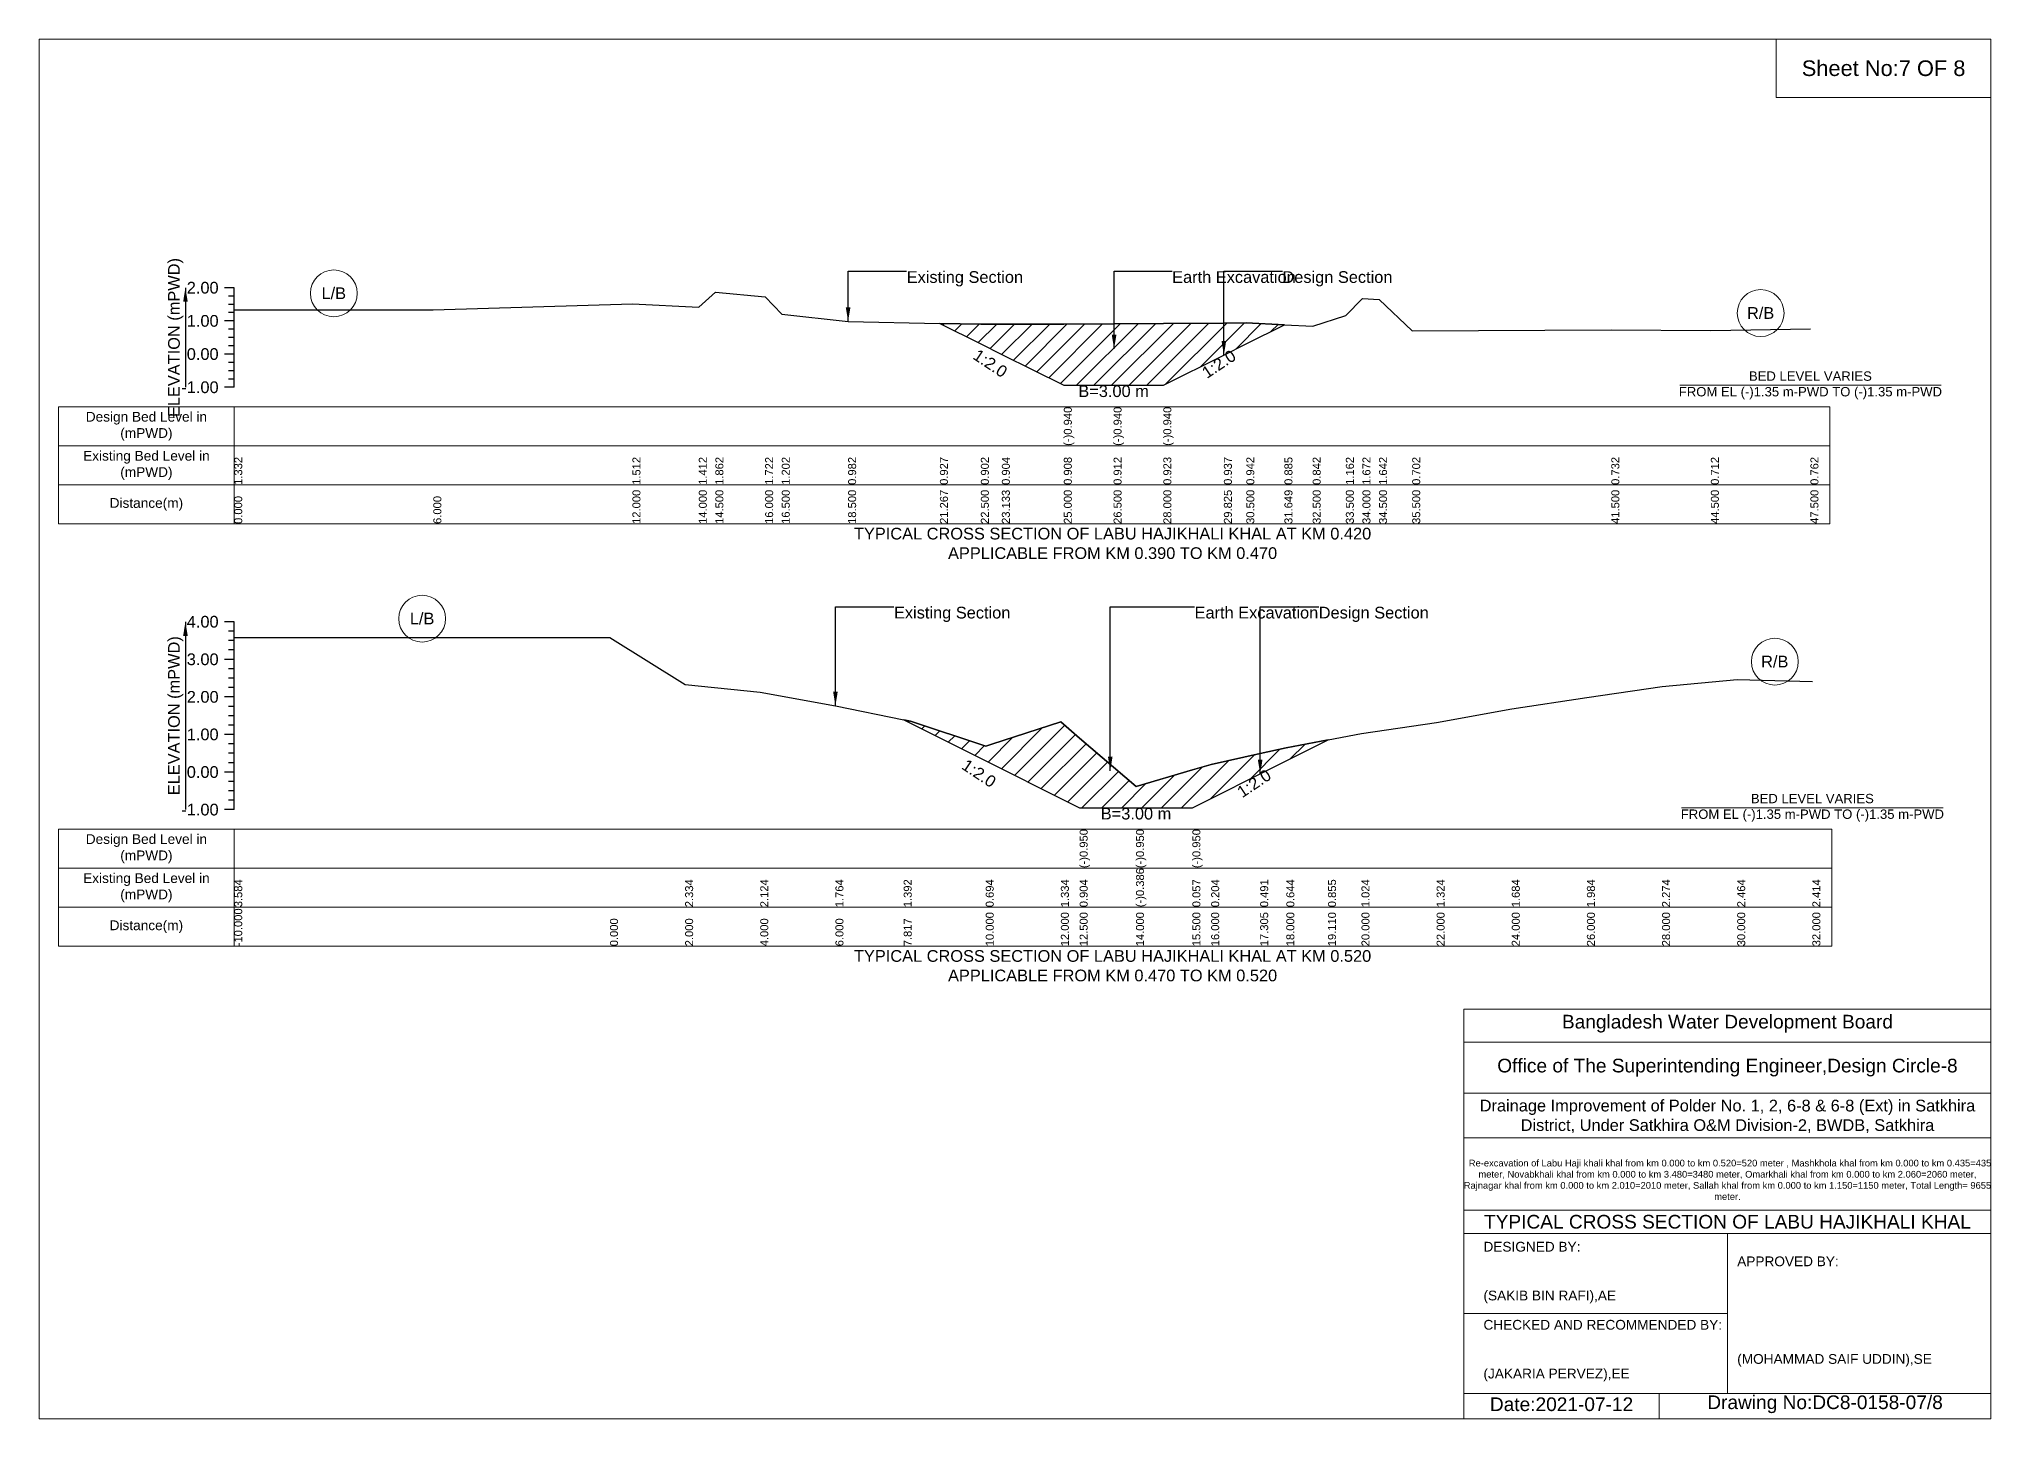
# Model space of a CAD drawing. Header units: inches. Extents: x 91000 to 648000, y -5656 to 141.
# Drawn here: x 160000 to 168000, y -5656 to 0 of the extents above; entities that cross this region are included whole.
import ezdxf

# ---------------------------------------------------------------- set-up
doc = ezdxf.new("R2010")
doc.units = ezdxf.units.IN
doc.header["$LTSCALE"] = 7
doc.header["$MEASUREMENT"] = 0
for name, color, linetype, lineweight in [('Cross section Data Border', 7, 'Continuous', 9), ('Cross Section Labels', 7, 'Continuous', 9), ('Existing_Bed_Level for Xsection', 7, 'Continuous', 25)]:
    doc.layers.add(name, color=color, linetype=linetype, lineweight=lineweight)
doc.styles.get("Standard").update_dxf_attribs({"font": 'arial.ttf'})
doc.dimstyles.get("Standard").update_dxf_attribs({"dimtxt": 0.18, "dimasz": 0.18, "dimexe": 0.18, "dimexo": 0.0625, "dimgap": 0.09, "dimtad": 0, "dimtih": 1, "dimtoh": 1, "dimdec": 4, "dimzin": 0, "dimdsep": 46, "dimtxsty": 'Standard', "dimcen": 0.09, "dimadec": 0, "dimazin": 0, "dimtfac": 1, "dimtdec": 4, "dimtofl": 0, "dimtmove": 0, "dimatfit": 3, "dimfxl": 1, "dimtolj": 1, "dimtzin": 0, "dimarcsym": 0})

msp = doc.modelspace()

# ---------------------------------------------------------------- hatches: boundary and pattern name
at = {"layer": 'Existing_Bed_Level for Xsection'}
h = msp.add_hatch(dxfattribs=at)
h.set_pattern_fill('ANSI31', color=256, scale=408, style=0)
h.paths.add_polyline_path([(163692.3, -1165.4), (163860, -1249.3), (163946.1, -1292.4), (164200, -1419.3), (164404, -1419.3), (164608, -1419.3), (164856.1, -1295.2), (164948, -1249.3), (165104.3, -1171.2), (164948, -1163.4), (164856.1, -1164), (164608, -1165.9), (164404, -1167.4), (164200, -1168), (163946.1, -1168.6), (163860, -1168.8)])
h = msp.add_hatch(dxfattribs=at)
h.set_pattern_fill('ANSI31', color=256, scale=462, style=0)
h.paths.add_polyline_path([(163543.8, -2790.3), (163572, -2804.4), (163880, -2958.4), (163904.4, -2970.6), (164188, -3112.4), (164265, -3150.9), (164496, -3150.9), (164727, -3150.9), (164804, -3112.4), (165004.9, -3011.9), (165112, -2958.4), (165282.9, -2872.9), (165112, -2905.4), (165004.9, -2928.9), (164804, -2973.1), (164727, -2995.9), (164496, -3064), (164265, -2865.3), (164188, -2799.1), (163904.4, -2889.9), (163880, -2897.7), (163572, -2796)])

# ---------------------------------------------------------------- linework, layer by layer
at = {"layer": 'Cross section Data Border'}
for points in [[(160080, -1507.5), (167340, -1507.5), (167340, -1987.5), (160080, -1987.5)], [(160080, -3238.6), (167348, -3238.6), (167348, -3718.6), (160080, -3718.6)]]:
    msp.add_lwpolyline(points, close=True, dxfattribs=at)
for points in [[(160800, -1507.5), (160800, -1987.5)], [(160080, -1667.5), (167340, -1667.5)], [(160080, -1827.5), (167340, -1827.5)], [(160800, -3238.6), (160800, -3718.6)], [(160080, -3398.6), (167348, -3398.6)], [(160080, -3558.6), (167348, -3558.6)]]:
    msp.add_lwpolyline(points, dxfattribs=at)
at = {"layer": 'Cross Section Labels'}
for points in [[(160000, 0), (168000, 0), (168000, -5656), (160000, -5656)], [(167120, 0), (168000, 0), (168000, -240), (167120, -240)]]:
    msp.add_lwpolyline(points, close=True, dxfattribs=at)
for points in [[(166724.2, -1419.3), (167795.8, -1419.3)], [(166732.2, -3150.9), (167803.8, -3150.9)], [(165840, -5656), (165840, -3976), (168000, -3976)], [(165840, -4112), (168000, -4112)], [(165840, -4320), (168000, -4320)], [(165840, -4504), (168000, -4504)], [(165840, -4800), (168000, -4800)], [(165840, -4896), (168000, -4896)], [(166920, -4896), (166920, -5552)], [(165840, -5224), (166920, -5224)], [(165840, -5552), (168000, -5552)], [(166640, -5552), (166640, -5656)]]:
    msp.add_lwpolyline(points, dxfattribs=at)
for centre in [(161208, -1042.3), (167056, -1123.2), (161570, -2375.6), (167114, -2551.9)]:
    msp.add_circle(centre, 96, dxfattribs=at)
at = {"layer": 'Existing_Bed_Level for Xsection'}
for points in [[(160800, -1019.5), (160760, -1019.5)], [(160800, -1427.5), (160800, -1291.5), (160800, -1155.5), (160800, -1019.5)], [(160800, -1110.3), (161616, -1110.3), (162432, -1085.8), (162704, -1099.4), (162772, -1038.2), (162976, -1057.3), (163044, -1128), (163316, -1157.9), (163692.3, -1165.4), (163860, -1168.8), (163946.1, -1168.6), (164200, -1168), (164200, -1168), (164404, -1167.4), (164404, -1167.4), (164608, -1165.9), (164608, -1165.9), (164856.1, -1164), (164948, -1163.4), (165104.3, -1171.2), (165220, -1177), (165356, -1133.4), (165424, -1064.1), (165492, -1068.2), (165628, -1196), (166444, -1191.9), (166852, -1194.6), (167260, -1187.8)], [(160800, -1053.5), (160776, -1053.5)], [(160800, -1087.5), (160776, -1087.5)], [(160800, -1155.5), (160760, -1155.5)], [(160800, -1121.5), (160776, -1121.5)], [(160800, -1189.5), (160776, -1189.5)], [(160800, -1223.5), (160776, -1223.5)], [(160800, -1257.5), (160776, -1257.5)], [(160800, -1291.5), (160760, -1291.5)], [(160800, -1325.5), (160776, -1325.5)], [(160800, -1359.5), (160776, -1359.5)], [(160800, -1427.5), (160760, -1427.5)], [(160800, -1393.5), (160776, -1393.5)], [(160800, -2388.6), (160760, -2388.6)], [(160800, -3158.6), (160800, -3004.6), (160800, -2850.6), (160800, -2696.6), (160800, -2542.6), (160800, -2388.6)], [(160800, -2427.1), (160776, -2427.1)], [(160800, -2465.6), (160776, -2465.6)], [(160800, -2452.6), (162340, -2452.6), (162648, -2645.1), (162956, -2677.5), (163264, -2732.9), (163543.8, -2790.3), (163572, -2796), (163880, -2897.7), (163904.4, -2889.9), (164188, -2799.1), (164265, -2865.3), (164265, -2865.3), (164496, -3064), (164496, -3064), (164727, -2995.9), (164727, -2995.9), (164804, -2973.1), (165004.9, -2928.9), (165112, -2905.4), (165282.9, -2872.9), (165420, -2846.9), (165728, -2800.7), (166036, -2745.2), (166344, -2699), (166652, -2654.4), (166960, -2625.1), (167268, -2632.8)], [(160800, -2542.6), (160760, -2542.6)], [(160800, -2504.1), (160776, -2504.1)], [(160800, -2581.1), (160776, -2581.1)], [(160800, -2619.6), (160776, -2619.6)], [(160800, -2696.6), (160760, -2696.6)], [(160800, -2658.1), (160776, -2658.1)], [(160800, -2735.1), (160776, -2735.1)], [(160800, -2773.6), (160776, -2773.6)], [(160800, -2850.6), (160760, -2850.6)], [(160800, -2812.1), (160776, -2812.1)], [(160800, -2889.1), (160776, -2889.1)], [(160800, -2927.6), (160776, -2927.6)], [(160800, -3004.6), (160760, -3004.6)], [(160800, -2966.1), (160776, -2966.1)], [(160800, -3043.1), (160776, -3043.1)], [(160800, -3081.6), (160776, -3081.6)], [(160800, -3158.6), (160760, -3158.6)], [(160800, -3120.1), (160776, -3120.1)]]:
    msp.add_lwpolyline(points, dxfattribs=at)
for points in [[(163692.3, -1165.4), (163860, -1249.3), (163946.1, -1292.4), (164200, -1419.3), (164200, -1419.3), (164404, -1419.3), (164404, -1419.3), (164608, -1419.3), (164608, -1419.3), (164856.1, -1295.2), (164948, -1249.3), (165104.3, -1171.2), (164948, -1163.4), (164856.1, -1164), (164608, -1165.9), (164608, -1165.9), (164404, -1167.4), (164404, -1167.4), (164200, -1168), (164200, -1168), (163946.1, -1168.6), (163860, -1168.8)], [(163543.8, -2790.3), (163572, -2804.4), (163880, -2958.4), (163904.4, -2970.6), (164188, -3112.4), (164265, -3150.9), (164265, -3150.9), (164496, -3150.9), (164496, -3150.9), (164727, -3150.9), (164727, -3150.9), (164804, -3112.4), (165004.9, -3011.9), (165112, -2958.4), (165282.9, -2872.9), (165112, -2905.4), (165004.9, -2928.9), (164804, -2973.1), (164727, -2995.9), (164727, -2995.9), (164496, -3064), (164496, -3064), (164265, -2865.3), (164265, -2865.3), (164188, -2799.1), (163904.4, -2889.9), (163880, -2897.7), (163572, -2796)]]:
    msp.add_lwpolyline(points, close=True, dxfattribs=at)

# ---------------------------------------------------------------- texts
at = {"layer": 'Cross section Data Border', "char_height": 40, "width": 640, "attachment_point": 5}
for s, insert in [('Design Bed Level in (mPWD)', (160440, -1587.5)), ('Existing Bed Level in (mPWD)', (160440, -1747.5)), ('Distance(m)', (160440, -1907.5)), ('Design Bed Level in (mPWD)', (160440, -3318.6)), ('Existing Bed Level in (mPWD)', (160440, -3478.6)), ('Distance(m)', (160440, -3638.6))]:
    msp.add_mtext(s, dxfattribs=dict(at, insert=insert))
at = {"layer": 'Cross Section Labels'}
for s, insert, char_height, attachment_point in [('Sheet No:7 OF 8', (167560, -120), 64, 5), ('Existing Section', (163556, -951.5), 48, 1), ('Earth Excavation', (164644, -951.5), 48, 1), ('Design Section', (165096.1, -951.5), 48, 1), ('L/B', (161208, -1042.3), 48, 5), ('R/B', (167056, -1123.2), 48, 5), ('B=3.00 m', (164404, -1419.3), 48, 2), ('BED LEVEL VARIES ^JFROM EL (-)1.35 m-PWD TO (-)1.35 m-PWD', (167260, -1419.3), 38.4, 5), ('TYPICAL CROSS SECTION OF LABU HAJIKHALI KHAL AT KM 0.420^JAPPLICABLE FROM KM 0.390 TO KM 0.470', (164400, -2067.5), 48, 5), ('L/B', (161570, -2375.6), 48, 5), ('Existing Section', (163504, -2327), 48, 1), ('Earth Excavation', (164736, -2327), 48, 1), ('Design Section', (165244.9, -2327), 48, 1), ('R/B', (167114, -2551.9), 48, 5), ('BED LEVEL VARIES ^JFROM EL (-)1.35 m-PWD TO (-)1.35 m-PWD', (167268, -3150.9), 38.4, 5), ('B=3.00 m', (164496, -3150.9), 48, 2), ('TYPICAL CROSS SECTION OF LABU HAJIKHALI KHAL AT KM 0.520^JAPPLICABLE FROM KM 0.470 TO KM 0.520', (164400, -3798.6), 48, 5), ('Bangladesh Water Development Board', (166920, -4036), 56, 5), ('Office of The Superintending Engineer,Design Circle-8', (166920, -4216), 56, 5)]:
    msp.add_mtext(s, dxfattribs=dict(at, insert=insert, char_height=char_height, attachment_point=attachment_point))
at = {"layer": 'Cross Section Labels', "char_height": 48, "attachment_point": 2}
for insert, rotation in [((163912.1, -1309.4), 326.30993), ((164822.1, -1312.2), 33.69007), ((163865.9, -2989.8), 326.30993), ((164966.4, -3031.1), 33.69007)]:
    msp.add_mtext('1:2.0', dxfattribs=dict(at, insert=insert, rotation=rotation))
at = {"layer": 'Cross Section Labels'}
for s, insert, char_height, width, attachment_point in [('Drainage Improvement of Polder No. 1, 2, 6-8 & 6-8 (Ext) in Satkhira District, Under Satkhira O&M Division-2, BWDB, Satkhira', (166920, -4416), 48, 2240, 5), ('  Re-excavation of Labu Haji khali khal from km 0.000 to km 0.520=520 meter , Mashkhola khal from km 0.000 to km 0.435=435 meter, Novabkhali khal from km 0.000 to km 3.480=3480 meter, Omarkhali khal from km 0.000 to km 2.060=2060 meter, Rajnagar khal from km 0.000 to km 2.010=2010 meter, Sallah khal from km 0.000 to km 1.150=1150 meter, Total Length= 9655 meter. ', (166920, -4676), 27.4148, 2160, 5), ('TYPICAL CROSS SECTION OF LABU HAJIKHALI KHAL', (166920, -4848), 56, 2240, 5), ('DESIGNED BY:^J^J^J(SAKIB BIN RAFI),AE', (165920, -5056), 40, 1120, 4), ('APPROVED BY:^J^J^J^J^J^J(MOHAMMAD SAIF UDDIN),SE', (166960, -5216), 40, 1120, 4), ('CHECKED AND RECOMMENDED BY:^J^J^J(JAKARIA PERVEZ),EE', (165920, -5376), 40, 1120, 4), ('Date:2021-07-12', (166240, -5596), 56, 1120, 5), ('Drawing No:DC8-0158-07/8', (167320, -5596), 56, 1760, 5)]:
    msp.add_mtext(s, dxfattribs=dict(at, insert=insert, char_height=char_height, width=width, attachment_point=attachment_point))
at = {"layer": 'Existing_Bed_Level for Xsection', "rotation": 90}
for s, insert, char_height, attachment_point in [('ELEVATION (mPWD)', (160560, -1223.5), 48, 5), ('(-)0.940', (164200, -1667.5), 32.8, 1), ('(-)0.940', (164404, -1667.5), 32.8, 1), ('(-)0.940', (164608, -1667.5), 32.8, 1), ('1.332', (160800, -1827.5), 32.8, 1), ('1.512', (162432, -1827.5), 32.8, 1), ('1.412', (162704, -1827.5), 32.8, 1), ('1.862', (162772, -1827.5), 32.8, 1), ('1.722', (162976, -1827.5), 32.8, 1), ('1.202', (163044, -1827.5), 32.8, 1), ('0.982', (163316, -1827.5), 32.8, 1), ('0.927', (163692.3, -1827.5), 32.8, 1), ('0.902', (163860, -1827.5), 32.8, 1), ('0.904', (163946.1, -1827.5), 32.8, 1), ('0.908', (164200, -1827.5), 32.8, 1), ('0.912', (164404, -1827.5), 32.8, 1), ('0.923', (164608, -1827.5), 32.8, 1), ('0.937', (164856.1, -1827.5), 32.8, 1), ('0.942', (164948, -1827.5), 32.8, 1), ('0.885', (165104.3, -1827.5), 32.8, 1), ('0.842', (165220, -1827.5), 32.8, 1), ('1.162', (165356, -1827.5), 32.8, 1), ('1.672', (165424, -1827.5), 32.8, 1), ('1.642', (165492, -1827.5), 32.8, 1), ('0.702', (165628, -1827.5), 32.8, 1), ('0.732', (166444, -1827.5), 32.8, 1), ('0.712', (166852, -1827.5), 32.8, 1), ('0.762', (167260, -1827.5), 32.8, 1), ('0.000', (160800, -1987.5), 32.8, 1), ('6.000', (161616, -1987.5), 32.8, 1), ('12.000', (162432, -1987.5), 32.8, 1), ('14.000', (162704, -1987.5), 32.8, 1), ('14.500', (162772, -1987.5), 32.8, 1), ('16.000', (162976, -1987.5), 32.8, 1), ('16.500', (163044, -1987.5), 32.8, 1), ('18.500', (163316, -1987.5), 32.8, 1), ('21.267', (163692.3, -1987.5), 32.8, 1), ('22.500', (163860, -1987.5), 32.8, 1), ('23.133', (163946.1, -1987.5), 32.8, 1), ('25.000', (164200, -1987.5), 32.8, 1), ('26.500', (164404, -1987.5), 32.8, 1), ('28.000', (164608, -1987.5), 32.8, 1), ('29.825', (164856.1, -1987.5), 32.8, 1), ('30.500', (164948, -1987.5), 32.8, 1), ('31.649', (165104.3, -1987.5), 32.8, 1), ('32.500', (165220, -1987.5), 32.8, 1), ('33.500', (165356, -1987.5), 32.8, 1), ('34.000', (165424, -1987.5), 32.8, 1), ('34.500', (165492, -1987.5), 32.8, 1), ('35.500', (165628, -1987.5), 32.8, 1), ('41.500', (166444, -1987.5), 32.8, 1), ('44.500', (166852, -1987.5), 32.8, 1), ('47.500', (167260, -1987.5), 32.8, 1), ('ELEVATION (mPWD)', (160560, -2773.6), 48, 5), ('(-)0.950', (164265, -3398.6), 32.8, 1), ('(-)0.950', (164496, -3398.6), 32.8, 1), ('(-)0.950', (164727, -3398.6), 32.8, 1), ('(-)0.386', (164496, -3558.6), 32.8, 1), ('3.584', (160800, -3558.6), 32.8, 1), ('2.334', (162648, -3558.6), 32.8, 1), ('2.124', (162956, -3558.6), 32.8, 1), ('1.764', (163264, -3558.6), 32.8, 1), ('1.392', (163543.8, -3558.6), 32.8, 1), ('0.694', (163880, -3558.6), 32.8, 1), ('1.334', (164188, -3558.6), 32.8, 1), ('0.904', (164265, -3558.6), 32.8, 1), ('0.057', (164727, -3558.6), 32.8, 1), ('0.204', (164804, -3558.6), 32.8, 1), ('0.491', (165004.9, -3558.6), 32.8, 1), ('0.644', (165112, -3558.6), 32.8, 1), ('0.855', (165282.9, -3558.6), 32.8, 1), ('1.024', (165420, -3558.6), 32.8, 1), ('1.324', (165728, -3558.6), 32.8, 1), ('1.684', (166036, -3558.6), 32.8, 1), ('1.984', (166344, -3558.6), 32.8, 1), ('2.274', (166652, -3558.6), 32.8, 1), ('2.464', (166960, -3558.6), 32.8, 1), ('2.414', (167268, -3558.6), 32.8, 1), ('-10.000', (160800, -3718.6), 32.8, 1), ('10.000', (163880, -3718.6), 32.8, 1), ('12.000', (164188, -3718.6), 32.8, 1), ('12.500', (164265, -3718.6), 32.8, 1), ('14.000', (164496, -3718.6), 32.8, 1), ('15.500', (164727, -3718.6), 32.8, 1), ('16.000', (164804, -3718.6), 32.8, 1), ('17.305', (165004.9, -3718.6), 32.8, 1), ('18.000', (165112, -3718.6), 32.8, 1), ('19.110', (165282.9, -3718.6), 32.8, 1), ('20.000', (165420, -3718.6), 32.8, 1), ('22.000', (165728, -3718.6), 32.8, 1), ('24.000', (166036, -3718.6), 32.8, 1), ('26.000', (166344, -3718.6), 32.8, 1), ('28.000', (166652, -3718.6), 32.8, 1), ('30.000', (166960, -3718.6), 32.8, 1), ('32.000', (167268, -3718.6), 32.8, 1), ('0.000', (162340, -3718.6), 32.8, 1), ('2.000', (162648, -3718.6), 32.8, 1), ('4.000', (162956, -3718.6), 32.8, 1), ('6.000', (163264, -3718.6), 32.8, 1), ('7.817', (163543.8, -3718.6), 32.8, 1)]:
    msp.add_mtext(s, dxfattribs=dict(at, insert=insert, char_height=char_height, attachment_point=attachment_point))
at = {"layer": 'Existing_Bed_Level for Xsection', "char_height": 48, "attachment_point": 6}
for s, insert in [('2.00', (160736, -1019.5)), ('1.00', (160736, -1155.5)), ('0.00', (160736, -1291.5)), ('-1.00', (160736, -1427.5)), ('4.00', (160736, -2388.6)), ('3.00', (160736, -2542.6)), ('2.00', (160736, -2696.6)), ('1.00', (160736, -2850.6)), ('0.00', (160736, -3004.6)), ('-1.00', (160736, -3158.6))]:
    msp.add_mtext(s, dxfattribs=dict(at, insert=insert))

# ---------------------------------------------------------------- leaders
at = {"layer": 'Cross Section Labels', "annotation_type": 0, "has_hookline": 1, "hookline_direction": 0}
for points, text_width in [([(163316, -1157.9), (163316, -951.5), (163555.9, -951.5)], 467.2), ([(164406.1, -1269.8), (164406.1, -951.5), (164643.9, -951.5)], 497), ([(164856.1, -1295.2), (164856.1, -951.5), (165096, -951.5)], 441.2), ([(163264, -2732.9), (163264, -2327), (163503.9, -2327)], 467.2), ([(164390.4, -2999.2), (164390.4, -2327), (164735.9, -2327)], 497), ([(165004.9, -3011.9), (165004.9, -2327), (165244.9, -2327)], 441.2)]:
    msp.add_leader(points, dimstyle='Standard', override={"dimasz": 57.6}, dxfattribs=dict(at, text_width=text_width))
at = {"layer": 'Existing_Bed_Level for Xsection'}
for points in [[(160600, -1019.5), (160600, -1427.5)], [(160600, -2388.6), (160600, -3158.6)]]:
    msp.add_leader(points, dimstyle='Standard', override={"dimasz": 57.6}, dxfattribs=at)

doc.saveas('drawing.dxf')
